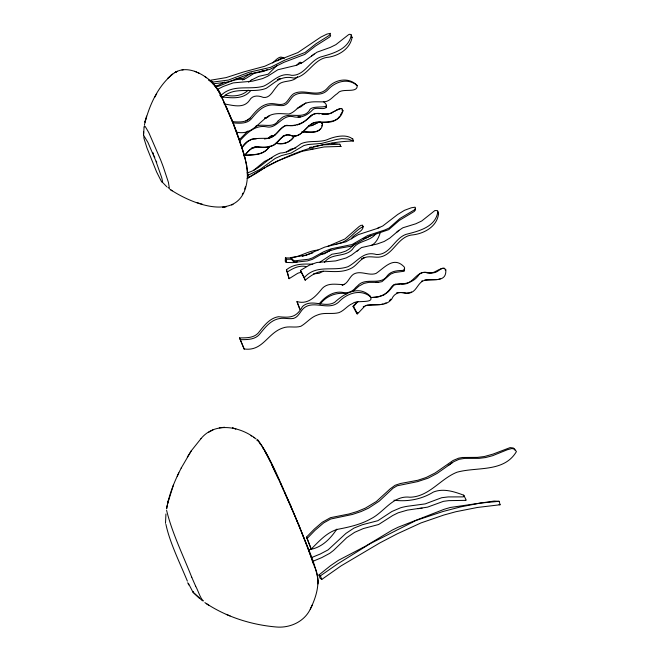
<?xml version="1.0" encoding="UTF-8"?>
<svg xmlns="http://www.w3.org/2000/svg" width="660" height="660" viewBox="0 0 660 660"><rect width="100%" height="100%" fill="white"/><g stroke="black" fill="none" stroke-linecap="round" stroke-linejoin="round"><path stroke-width="0.99" d="M165.495 523.339L165.932 513.975M143.558 135.391L144.061 127.132M144.161 126.976L144.424 125.969L145.373 126.736L148.805 132.643L160.594 159.811A33.578 2.558 68.3 0 1 163.367 167.137L168.424 182.374L169.422 188.57L167.995 187.44M370.491 297.52C376.654 297.52 383.336 296.191 387.783 291.613C390.497 289.262 391.685 284.889 395.546 284.08C404.332 284.501 413.878 282.727 418.96 274.692C423.811 269.288 431.549 275.344 437.159 271.532C439.626 270.253 443.825 265.477 445.813 269.866C446.713 284.27 430.419 277.489 422.548 281.111C417.821 283.981 416.411 290.416 411.163 292.594C406.84 294.269 402.27 292.083 397.848 292.528M143.575 133.807L143.657 131.728M353.521 290.87L358.933 286.126L363.874 283.429L368.783 282.348L378.502 282.356L381.967 281.647L390.613 274.123L394.614 272.514L403.747 271.293L404.514 270.394L404.299 268.686M283.214 58.352C280.649 54.334 275.055 60.736 272.72 62.956M204.856 602.58C225.901 616.819 251.147 624.838 276.375 627C289.938 628.188 304.243 621.745 310.291 609.139C316.759 596.046 321.453 580.28 314.383 566.42C305.704 541.134 295.284 516.475 284.501 492.03M317.988 583.96L318.31 581.353M239.506 141.174C246.411 133.617 254.875 124.724 266.269 126.769C276.969 129.525 281.597 114.601 292.561 116.556C300.539 118.693 307.312 115.459 312.683 109.791C315.818 105.946 326.56 111.639 326.411 105.658M362.505 225.39L361.061 225.291L359.089 226.561L344.974 238.945L327.665 246.394M318.062 250.082C306.661 250.775 297.124 259.363 285.425 257.779L285.277 261.079L286.143 262.433L292.768 262.639L297.503 261.781M362.538 225.159C365.706 231.041 353.199 233.854 351.409 238.92M257.07 440.682L257.416 439.84L257.953 439.997C272.151 460.103 280.558 483.846 290.969 506.055M167.227 505.379L166.609 508.802C168.968 494.373 174.71 480.744 181.343 467.8M144.408 124.946C149.119 105.484 158.119 84.991 174.57 72.699C185.955 65.612 199.914 72.163 209.212 79.728M437.927 211.208C435.938 227.081 418.91 231.058 406.032 234.374C394.317 238.425 390.241 254.974 376.53 254.529C363.223 250.709 358.075 261.401 347.968 266.698C333.185 271.903 316.297 263.86 304.351 277.604L305.209 280.178C310.975 275.467 317.897 270.493 325.776 271.285C333.943 271.623 342.705 272.374 350.303 268.744C356.087 266.392 359.073 260.164 364.642 257.606C369.146 255.898 374.014 257.458 378.683 257.169C393.508 255.882 397.493 235.801 412.978 234.869C424.619 233.417 437.085 226.421 438.578 213.683L437.365 210.614L434.874 210.556L421.707 221.001L415.8 223.781L402.88 227.774L398.921 230.373L389.763 238.128L384.17 241.486L377.091 244.01L361.507 247.574L351.31 255.222L346.203 257.936L335.758 260.906L316.899 262.49L309.499 265.081L300.399 270.435L305.209 280.178M247.17 179.85C242.121 223.724 193.429 205.054 169.884 189.255M321.758 126.011L321.981 125.037M285.425 257.779L286.407 259.298L286.143 262.433M145.654 119.262L144.936 122.215L146.561 116.111M168.655 499.298L167.549 503.827L173.456 484.902M351.359 34.98C348.513 49.591 332.797 53.485 320.595 57.024C309.482 60.868 304.631 75.694 291.745 75.347C279.98 71.99 273.199 81.683 263.851 86.072C249.793 90.362 233.285 83.754 221.298 95.114L222.214 97.796C234.473 85.445 251.905 93.951 266.219 88.316C275.798 82.063 281.242 75.116 293.906 78.086C308.294 76.642 313.5 58.096 328.639 57.214C339.199 55.415 349.957 48.774 352.077 37.538L351.137 34.733L349.8 34.254L348.579 34.683L335.89 44.649L330.264 47.421L316.924 52.214L302.759 62.386L295.713 65.472L277.827 69.77L267.63 76.271L262.589 78.59L252.425 81.172L233.261 82.888L223.41 86.394L217.915 89.15L222.214 97.796M247.302 178.555C248.152 158.928 238.772 140.151 232.6 121.886C225.654 107.803 221.405 90.073 208.849 80.008M245.388 186.895L244.645 189.098M380.102 233.252C378.452 237.988 376.126 243.136 371.365 245.454M334.777 111.251C336.913 109.882 342.028 106.169 342.969 110.682C339.504 124.534 324.621 121.267 314.218 122.512C305.728 126.06 300.754 139.582 289.798 135.135C281.416 132.611 278.842 144.251 271.664 146.05C266.698 148.12 261.228 147.378 256.03 146.982C250.635 147.394 247.483 152.575 244.002 156.057C247.624 152.122 251.732 146.215 257.804 146.751C263.167 147.419 268.983 147.601 273.851 144.895C279.659 140.563 284.27 131.596 292.85 136.191C303.625 137.14 306.974 122.026 317.633 122.133C325.132 122.537 334.587 123.7 339.479 116.49M342.969 110.682L340.172 115.475M247.615 178.043L247.046 179.116M312.337 604.948L310.291 609.139M177.21 476.256L178.802 472.89M312.287 561.569L321.799 557.593L329.851 553.253L333.506 550.448L346.714 537.694L354.626 532.331L363.338 528.553L378.634 524.502L392.708 515.518L398.145 512.812L407.352 510.122L427.482 507.16L443.438 501.336L448.709 500.643L465.721 500.354L466.018 499.661L463.691 495.19C454.204 491.617 443.355 488.062 433.406 492.046C421.525 499.372 407.764 501.922 393.929 500.206M242.269 194.428L242.938 193.132M181.203 468.064L191.35 450.722L200.987 438.653M404.225 270.922L404.514 270.394M318.227 582.038L317.782 582.4M154.745 97.243L156.692 93.745M187.308 457.099L191.35 450.722M247.046 172.87C260.04 169.62 267.877 157.501 280.195 153.087C288.238 152.633 294.805 148.343 301.059 143.715C309.928 139.755 320.356 143.294 329.274 138.814C336.221 136.158 346.706 134.112 352.489 138.905M326.287 107.704L326.593 107.242M320.727 128.51C316.594 134.269 308.575 131.588 302.651 131.992M356.664 302.164L353.009 306.388L356.887 313.731L357.802 312.543M356.887 313.731L357.514 313.846L364.444 306.57A8.926 8.151 -18.2 0 1 367.282 305.225L371.25 304.945M353.009 306.388L353.554 306.488L357.959 301.504M269.495 146.743C263.917 155.224 253.019 154.646 244.126 155.281M267.787 148.566L269.858 146.132M297.107 77.22L297.569 76.675M319.291 303.707C324.745 297.049 332.714 291.332 341.731 292.24C347.061 293.667 352.407 292.009 355.715 287.546A47.421 45.82 86.5 0 1 357.629 285.829C365.698 276.424 380.812 286.457 387.469 275.492C391.017 271.227 396.767 270.592 401.948 270.46C404.027 270.707 405.372 268.645 404.167 266.896C393.715 255.849 384.64 267.671 375.994 273.463C368.61 276.127 360.385 269.965 353.397 274.288C348.991 277.349 347.861 284.039 342.028 285.178L344.256 284.27M268.447 138.245L270.377 136.463L272.332 135.729M320.075 304.169C326.329 295.894 336.79 291.827 346.937 293.815M242.649 146.71L247.805 141.496L252.029 139.029M296.843 65.224C297.676 64.226 300.762 60.159 301.282 63.443M390.835 299.128L389.59 300.44M293.898 136.455C290.087 142.692 282.901 145.175 275.962 143.286M375.862 233.755C369.864 241.89 357.811 240.1 352.423 249.34C344.635 257.829 331.559 252.557 324.514 262.334M336.798 529.147C330.239 539.047 321.519 547.882 309.144 549.656M268.917 137.825L271.144 135.96L274.882 135.267M311.182 549.07L307.197 538.411L315.018 530.318L323.713 522.877L330.685 519.016L352.448 514.445L361.102 511.541L368.453 508.2L379.17 501.204L393.03 488.218L397.13 485.793L417.59 481.627L428.159 478.145L437.06 473.451L453.799 461.654L459.145 459.278L464.665 458.395L479.127 458.353L485.521 457.561L492.632 455.689L507.408 449.716L511.681 448.569L514.429 448.899L516.442 451.58C503.91 472.741 476.99 466.612 456.967 472.23C440.344 478.781 429.058 496.864 409.893 497.219C393.03 495.107 384.318 511.995 371.093 518.686C360.739 524.568 349.008 527.142 337.425 529.369C326.617 532.48 318.928 541.464 311.182 549.07L306.454 537.149L314.408 529.006L322.27 522.25L330.47 517.679L349.041 513.975L357.225 511.508L365.318 508.159L376.357 501.509L390.109 488.928L395.109 485.273L400.471 483.508L417.862 480.257L426.129 477.51L435.138 472.964L453.115 460.465L458.675 458.156L462.594 457.479L477.485 457.372L484.267 456.547L492.904 454.146L510.122 447.604L513.332 447.991L514.948 450.095M294.797 135.688C290.887 142.164 283.585 144.919 276.391 143.005M269.692 115.483L267.853 117.117L264.858 118.346L267.028 117.505M167.541 78.482L172.466 74.077L170.494 75.661M377.627 228.442L379.178 227.271L379.756 227.758M267.003 149.407C260.964 156.082 251.402 154.432 243.449 155.644M200.904 438.727C215.094 421.327 240.644 426.5 256.171 439.032M355.303 243.631L349.099 249.109L345.782 251.089L340.618 252.813L331.93 254.232L319.671 262.342M250.792 90.552C243.821 99.313 232.303 98.117 222.511 96.954M296.455 77.863C290.854 82.954 281.176 79.423 276.746 86.592C272.959 90.626 270.039 98.422 263.299 97.416C258.316 95.362 252.268 94.999 249.364 100.559C243.301 108.982 232.493 105.154 224.095 103.925M333.432 111.928C326.815 117.142 318.137 110.418 311.71 115.219C305.291 122.265 296.373 126.761 286.654 125.301C279.089 127.413 276.202 137.792 267.358 138.278C257.416 138.592 247.665 137.065 241.981 147.625L242.624 149.737M278.182 120.895C272.811 128.939 263.084 123.09 255.676 126.266M247.904 131.018L239.481 139.573M353.438 141.017C315.381 141.785 279.337 157.856 247.541 178.175L247.888 175.37L260.254 169.306L275.278 158.383L281.399 155.628L291.184 153.054L303.856 145.555L308.063 144.532L321.725 143.393L336.559 139.45L341.764 138.641L348.117 139.045L353.438 141.017L352.729 138.633M248.168 90.197C242.261 96.03 233.326 96.739 225.555 95.221M398.921 230.373L396.346 232.584M305.877 102.844L300.77 106.879L297.19 108.323M277.068 60.852L280.789 58.336L283.643 58.303M309.623 116.993L311.71 115.219M356.945 251.295L358.042 250.387M318.862 575.017L330.676 565.57L338.473 560.29L365.376 546.249L392.279 530.079L398.211 527.191L444.056 509.322L450.153 507.507L494.134 501.064L499.141 501.311L500.098 504.76L477.477 507.449L455.821 511.731L443.8 515.047L420.964 522.934L396.949 533.965L379.764 542.957L341.014 565.917L321.775 579.439L320.067 578.218L318.862 575.017L320.438 575.809L337.367 564.069L370.235 543.625L416.039 520.451L443.083 511.475L460.721 506.863L480.332 503.085L499.141 501.311M286.366 151.981L290.598 149.226L295.878 147.972M314.168 54.013L311.619 55.993M277.216 65.224L268.141 74.233L258.835 76.329L252.202 79.654M245.834 120.986L250.148 118.222M312.724 264.198C303.55 263.835 293.98 263.596 286.399 269.825L289.08 278.693L297.701 273.314A8.943 6.418 -18.4 0 1 300.77 272.481L301.702 272.448M250.602 80.767L248.556 82.236M370.796 235.521L367.67 237.427L363.239 238.772M448.189 465.498L452.603 462.404M363.223 306.9L364.287 306.174M262.334 169.282L256.732 172.953M323.326 271.243L319.102 273.281L313.483 273.9M253.423 170.486L264.462 161.444L272.052 157.798M263.381 168.581L264.602 167.788M329.406 250.891L324.324 253.82L320.768 254.24M289.08 278.693L287.372 271.994C292.825 268.356 299.227 265.081 305.959 266.524M267.292 69.729L263.983 71.272L254.149 73.334L245.677 78.573L242.393 79.852L244.06 79.316M421.558 281.226L422.251 280.813M208.717 432.226L213.089 429.841M266.846 166.328L277.101 161.123L302.272 151.272L324.167 146.941L340.989 146.413L340.024 146.305M336.526 110.195L329.744 113.619M256.055 173.39L247.203 178.456M251.51 72.93L243.268 78.235L236.099 78.548M336.633 110.187L340.197 108.793M174.57 72.699L177.334 71.321L176.055 71.907M175.271 72.328L176.294 71.791M231.701 205.037L233.029 204.344M224.491 82.096L218.476 85.28L214.879 86.047M410.248 292.553L411.493 291.951M299.145 124.393L300.927 123.618A19.734 16.954 -38 0 0 304.887 121.093C309.061 117.637 313.318 112.01 319.481 113.899M318.615 122.389L311.528 125.606M283.049 136.034L284.402 135.465M384.236 303.6L386.166 302.808M336.221 244.373L336.979 244.068M363.676 257.961L361.762 258.736L364.642 257.606M365.335 305.605C374.08 303.575 385.613 307.461 391.924 298.807C394.325 292.867 400.348 291.456 406.007 293.172M279.502 78.87L277.646 79.571L280.45 78.573M302.371 256.286L312.815 252.904M440.228 278.858L438.388 279.419M311.388 557.642L320.149 554.062L328.045 549.912L345.964 533.379L353.974 528.082L362.423 524.708L377.858 520.699L391.916 511.483L400.504 507.82A30.995 17.927 -12.8 0 1 407.608 506.245L425.188 503.893L441.721 497.706L448.222 496.922L463.081 496.881L464.285 496.452L463.691 495.19M465.366 500.445L465.96 500.231M338.266 243.565C349.066 241.832 354.28 230.257 363.586 226.52M284.707 125.87C278.751 129.244 275.806 137.123 268.249 138.262M396.561 292.891L397.221 292.661M243.474 79.439C233.277 78.136 224.895 84.686 215.614 87.12M297.008 125.029L297.998 124.765M256.822 146.949L251.749 147.947M219.895 95.411L221.447 95.073M409.266 292.858L406.75 293.164M310.596 149.35L313.087 148.83M328.672 113.932L321.989 114.271M381.381 304.342L382.965 303.988M262.119 70.471L262.936 70.29M267.531 138.443L264.396 138.971M311.52 146.999L309.416 147.427M253.358 147.914L254.818 147.625M313.022 146.701L315.752 146.182M319.597 145.481L316.486 146.025M320.694 145.291L323.021 144.919M224.631 207.034L226.182 206.794M183.381 69.737L181.97 69.927M417.879 508.703L422.062 508.192M343.489 284.559C336.369 284.584 328.135 282.406 322.426 288.23C316 296.026 308.566 304.945 296.975 301.587L299.722 309.268M424.826 279.931L437.382 279.592M323.961 144.796L339.974 144.284L331.749 143.278M219.277 427.853L224.582 427.251M295.119 125.383L293.073 125.573M252.904 138.839L256.154 138.872M285.466 125.705L290.746 125.623M291.052 257.524L306.042 255.247L324.811 247.079L345.898 241.824L358.289 234.647L376.637 228.649L382.742 225.992L397.708 214.475L404.498 210.309L411.304 207.793L415.066 207.182L415.396 207.661L415.288 208.849L414.183 210.004L400.026 218.427L389.07 228.055L384.962 229.936L367.694 235.554L352.044 244.547L331.089 248.828L323.829 251.683L312.485 257.887L308.855 259.198L293.964 260.931L291.052 257.524L291.283 259.091L294.154 262.35L307.585 260.882L312.502 259.306L321.057 254.479L329.752 250.767L337.029 248.663L351.516 246.13L368.981 236.445L388.699 229.663L399.415 220.349L414.233 211.464L415.363 210.119L415.115 208.931M301.727 131.827C308.814 131.719 321.956 134.409 322.616 123.733C319.085 118.462 313.459 127.396 308.624 125.738M379.896 304.582L371.753 304.887M266.285 117.785L264.478 117.909M212.677 82.096L228.368 80.066L249.175 72.229L270.509 67.353L284.699 60.167L305.036 52.503L315.859 43.849L329.29 35.359L330.553 33.33L326.931 34.089L320.71 37.175L297.899 52.569L276.416 60.918L264.701 66.272L243.771 71.907L226.058 77.624L210.515 80.223L212.677 82.096L213.032 83.82L225.91 82.335L230.736 81.064L248.036 74.407L269.8 69.382L284.031 62.279L304.837 54.384L315.439 46.043L329.513 37.133L330.627 35.904L330.379 34.914M273.166 135.613L274.461 135.523M244.142 348.959C262.87 351.648 267.374 333.118 282.752 328.02C288.601 325.669 295.045 328.152 300.886 326.263C306.611 322.954 310.802 317.254 317.254 315.092C324.167 312.081 331.815 314.515 338.893 312.659C344.239 310.712 347.507 305.415 352.844 303.402C356.235 299.467 377.594 304.747 369.006 294.971C357.448 285.326 343.827 294.03 334.678 302.321C324.687 308.368 311.462 298.122 302.478 306.512C296.373 317.641 290.293 317.856 278.438 316.717C269.247 318.227 263.579 326.378 258.142 333.135C253.473 338.2 245.825 337.862 239.53 337.887L244.142 348.959L239.53 337.887M400.612 283.8C412.236 286.588 415.544 271.367 425.683 272.399C432.671 275.913 438.1 268.067 443.933 268.373M291.604 259.207L286.407 259.298M399.622 283.882L394.078 284.98L388.435 291.654L383.749 295.086L378.452 296.868L370.351 297.627M375.763 282.348L378.502 282.356M240.463 339.661C246.889 339.644 254.611 339.834 259.273 334.62C264.619 328.102 270.212 320.364 279.015 318.656C283.792 317.567 288.667 319.258 293.452 318.45C298.337 317.179 300.061 311.776 303.369 308.534C313.277 299.335 328.507 311.438 338.704 302.065C346.879 293.205 360.863 288.354 370.978 297.157M297.94 116.82L300.622 116.919M340.832 146.413L340.403 146.371M232.196 121.671C238.309 122.034 246.114 122.942 250.511 117.612C255.535 111.4 261.426 104.288 270.014 103.686C275.22 102.985 281.251 106.45 285.813 102.745C288.684 100.072 290.202 96.178 293.436 93.852C304.012 87.904 318.301 98.851 327.5 88.052C334.818 79.2 348.991 76.7 357.233 85.594C357.53 94.025 341.55 87.293 337.582 93.423C333.193 96.071 330.091 101.244 324.604 101.797C317.353 102.16 309.557 100.633 302.965 104.602C297.742 106.945 294.525 112.604 288.882 114.007C281.902 113.858 274.436 112.398 268.084 116.341C257.788 123.255 251.122 135.556 236.577 132.107L233.062 122.925C239.068 123.271 246.419 124.072 250.973 119.287C256.055 113.33 261.525 106.343 269.783 105.146C274.37 104.313 278.941 106.103 283.519 105.526C288.436 104.428 289.971 98.843 293.51 95.906C303.748 88.258 318.59 100.188 328.078 89.57C335.42 81.411 348.249 77.641 357.233 85.594M257.136 439.923C267.193 450.92 271.796 466.628 278.916 479.713M208.708 79.975C218.386 85.635 221.529 98.678 226.924 108.058M445.013 269.8L445.813 269.866M285.277 261.079L286.25 261.17M499.067 504.553L500.098 504.76M339.751 144.218L340.783 146.38M166.6 510.32C171.988 532.76 183.125 555.332 191.746 577.269M199.757 203.453L202.364 204.229M196.886 202.537L199.279 203.305M194.65 71.305L196.441 72.022M341.22 108.454L341.888 108.718M226.297 614.386L230.059 615.912M199.18 73.268L197.678 72.559M351.301 36.902L352.077 37.538M253.473 437.258L254.43 437.869M250.982 435.699L251.584 436.087M206.25 603.57L209.063 605.459M206.555 77.773L204.988 76.684M170.709 189.857L172.128 190.864M323.342 101.516C334.595 110.905 311.272 103.562 309.391 110.558C302.329 120.574 288.164 110.426 280.071 119.32A45.986 44.368 59.6 0 0 278.182 120.895M161.989 182.094L162.5 182.292L162.583 181.549L161.725 177.705L155.727 160.611L147.923 142.42L143.756 135.514L143.995 138.501L146.924 147.815L156.56 171.856L161.147 180.947L166.856 186.813M202.513 600.839L192.935 592.111L188.397 583.349M199.51 598.348L193.784 592.961M192.935 592.111L193.363 592.292L193.347 591.616M165.932 524.378C169.702 542.404 179.875 562.906 187.382 581.138M438.075 213.114L438.578 213.683M283.239 57.585L284.113 58.591M260.139 443.875L260.716 444.626M321.659 123.288L322.121 124.006M262.581 447.447L263.34 448.709M217.915 89.15L221.298 95.114M306.454 537.149L307.197 538.411M357.514 313.846L353.554 306.488M300.399 270.435L304.351 277.604M264.297 450.351L267.415 456.085M220.242 95.461L221.125 97.102M267.778 456.769L268.554 458.279M268.95 459.03L270.072 461.249M271.582 464.277L275.954 473.303M223.451 101.632L225.085 105.014M276.317 474.061L294.459 514.841M225.464 105.814L227.733 110.773M280.294 482.6L281.704 485.678M282.117 486.593L283.371 489.357M286.399 269.825L287.372 271.994M195.706 586.303C197.975 590.205 200.805 599.742 203.56 600.938M228.112 111.614L229.597 115.03M229.936 115.838L230.967 118.288M294.83 515.724L301.026 530.764M299.986 309.094L296.975 301.587M231.289 119.064L232.237 121.407M298.625 524.23C305.365 543.295 315.695 562.097 318.31 582.186A80.248 5.057 66.9 0 1 317.905 582.236M231.99 119.848L239.011 138.526L244.802 157.41M301.381 531.646L304.846 540.4M154.184 155.859L154.803 157.443M305.217 541.348L306.916 545.779M152.963 152.666L153.532 154.184M307.263 546.694L308.302 549.45M308.649 550.366L309.672 553.138M320.438 575.809L321.775 579.439M309.952 553.905L311.578 558.434M236.709 133.064L237.625 135.646M311.842 559.168L312.361 560.654M237.93 136.505L238.945 139.441M312.617 561.396L313.45 563.846M342.136 110.236L342.391 111.053M239.2 140.2L239.704 141.727M369.781 295.507L370.046 296.53M239.959 142.486L240.809 145.126M356.12 84.422L356.367 85.453M242.987 150.934L244.357 155.785M246.733 165.668L247.921 174.463M293.964 260.931L294.154 262.35M195.682 586.237A49.038 1.963 67.9 0 1 191.73 577.211M290.854 506.261A74.836 4.422 66.9 0 1 298.196 523.702M188.76 584.941A44.971 5.057 71.6 0 1 187.72 582.747M329.2 250.816A28.759 7.936 -28.9 0 1 330.94 249.719M247.896 174.413A55.217 8.044 69 0 1 247.607 178.018M244.761 157.352A54.673 7.97 69 0 1 246.691 165.611M226.933 108.38A51.422 7.301 69 0 1 231.924 120.004M156.75 162.253A25.187 1.922 68.3 0 1 156.313 161.205M250.453 80.668A27.745 12.309 -30.2 0 1 252.079 79.538M293.065 125.672A42.289 36.977 -43.9 0 1 290.73 125.713M223.789 207.116L222.75 207.232L224.994 206.984L223.789 207.116M235.76 428.835L232.526 428.018L235.76 428.835"/></g></svg>
